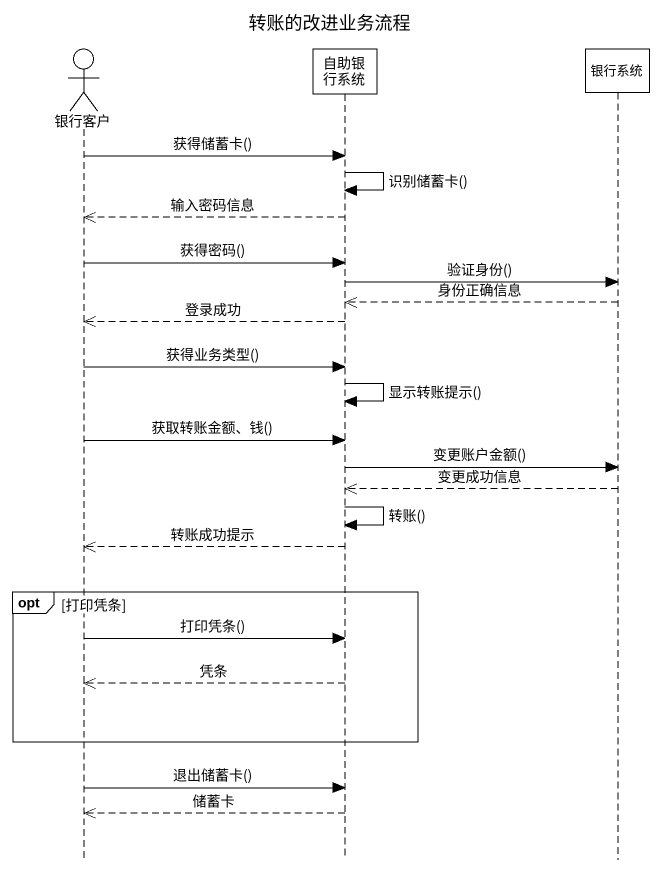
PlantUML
@startuml
title 转账的改进业务流程
hide footbox
actor 银行客户
participant 自助银行系统
participant 银行系统

银行客户 -> 自助银行系统 : 获得储蓄卡()
自助银行系统 -> 自助银行系统 : 识别储蓄卡()
自助银行系统 -->> 银行客户 : 输入密码信息
银行客户 -> 自助银行系统 : 获得密码()
自助银行系统 -> 银行系统 : 验证身份()
银行系统 -->> 自助银行系统 : 身份正确信息
自助银行系统 -->> 银行客户 : 登录成功
银行客户 -> 自助银行系统 : 获得业务类型()
自助银行系统 -> 自助银行系统 : 显示转账提示()
银行客户 -> 自助银行系统 : 获取转账金额、钱()
自助银行系统 -> 银行系统 : 变更账户金额()
银行系统 -->> 自助银行系统 : 变更成功信息
自助银行系统 -> 自助银行系统 : 转账()
自助银行系统 -->> 银行客户 : 转账成功提示
opt 打印凭条
  银行客户 -> 自助银行系统 : 打印凭条()
  自助银行系统 -->> 银行客户 : 凭条
end
银行客户 -> 自助银行系统 : 退出储蓄卡()
自助银行系统 -->> 银行客户 : 储蓄卡
@enduml
